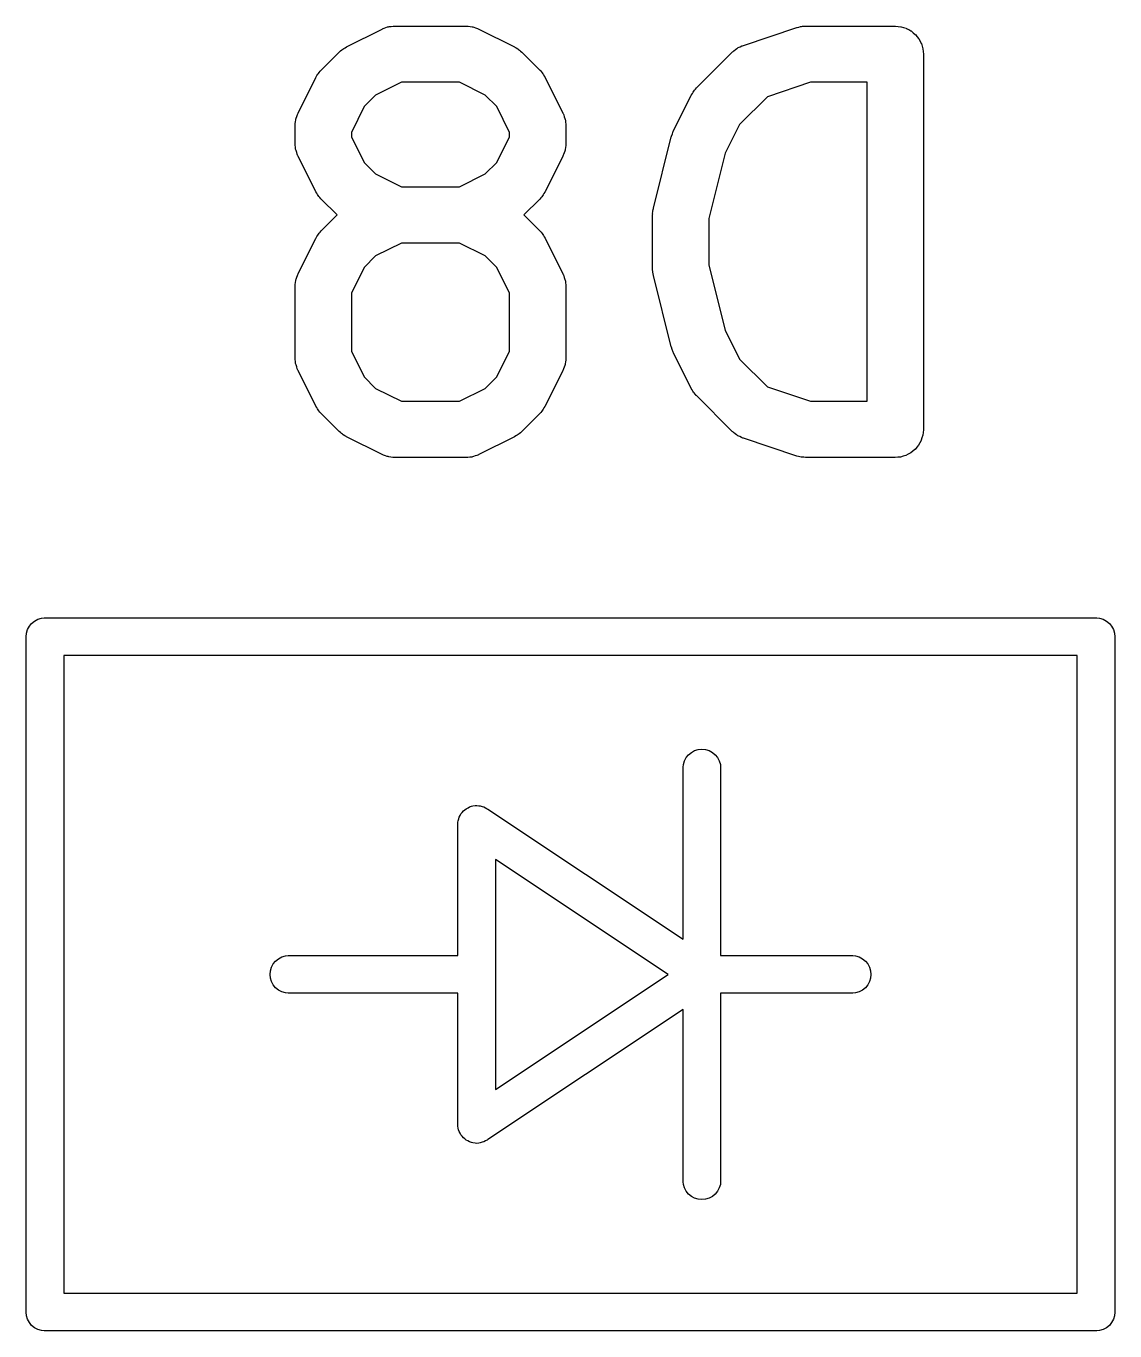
# Model space of a CAD drawing. Extents: x 1.7 to 12.3, y -5.9 to -2.3.
# Drawn here: x 2.4741 to 2.5884, y -4.0687 to -3.9317 of the extents above; entities that cross this region are included whole.
import ezdxf

# ---------------------------------------------------------------- set-up
doc = ezdxf.new("R2010")
doc.units = 0
doc.header["$MEASUREMENT"] = 0
doc.layers.add('BLACK', color=7, linetype='CONTINUOUS')

msp = doc.modelspace()

# ---------------------------------------------------------------- linework, layer by layer
at = {"layer": 'BLACK', "linetype": 'CONTINUOUS'}
for p, q in [((2.50775, -3.93392), (2.51149, -3.93205)), ((2.51149, -3.93205), (2.51153, -3.93203)), ((2.51153, -3.93203), (2.51161, -3.932)), ((2.51161, -3.932), (2.51169, -3.93196)), ((2.51169, -3.93196), (2.51188, -3.9319)), ((2.51188, -3.9319), (2.51207, -3.93183)), ((2.51207, -3.93183), (2.51216, -3.93182)), ((2.51216, -3.93182), (2.51224, -3.93179)), ((2.51224, -3.93179), (2.51244, -3.93177)), ((2.51244, -3.93177), (2.51264, -3.93174)), ((2.51264, -3.93174), (2.51273, -3.93175)), ((2.51273, -3.93175), (2.51282, -3.93174)), ((2.51282, -3.93174), (2.52031, -3.93174)), ((2.52031, -3.93174), (2.52036, -3.93174)), ((2.52036, -3.93174), (2.52044, -3.93175)), ((2.52044, -3.93175), (2.52053, -3.93175)), ((2.52053, -3.93175), (2.52073, -3.93178)), ((2.52073, -3.93178), (2.52093, -3.9318)), ((2.52093, -3.9318), (2.52101, -3.93183)), ((2.52101, -3.93183), (2.5211, -3.93184)), ((2.5211, -3.93184), (2.52129, -3.93192)), ((2.52129, -3.93192), (2.52148, -3.93198)), ((2.52148, -3.93198), (2.52155, -3.93202)), ((2.52155, -3.93202), (2.52164, -3.93205)), ((2.52164, -3.93205), (2.52538, -3.93392)), ((2.54938, -3.93376), (2.555, -3.93189)), ((2.555, -3.93189), (2.55504, -3.93188)), ((2.55504, -3.93188), (2.5552, -3.93184)), ((2.5552, -3.93184), (2.55536, -3.93179)), ((2.55536, -3.93179), (2.55548, -3.93178)), ((2.55548, -3.93178), (2.5556, -3.93176)), ((2.5556, -3.93176), (2.55577, -3.93175)), ((2.55577, -3.93175), (2.55594, -3.93174)), ((2.55594, -3.93174), (2.56531, -3.93174)), ((2.56531, -3.93174), (2.56533, -3.93174)), ((2.56533, -3.93174), (2.56533, -3.93174)), ((2.56533, -3.93174), (2.56533, -3.93174)), ((2.56533, -3.93174), (2.56535, -3.93174)), ((2.56535, -3.93174), (2.56563, -3.93177)), ((2.56563, -3.93177), (2.5659, -3.9318)), ((2.5659, -3.9318), (2.56591, -3.9318)), ((2.56591, -3.9318), (2.56592, -3.9318)), ((2.56592, -3.9318), (2.56619, -3.93189)), ((2.56619, -3.93189), (2.56645, -3.93197)), ((2.56645, -3.93197), (2.56646, -3.93197)), ((2.56646, -3.93197), (2.56647, -3.93198)), ((2.56647, -3.93198), (2.56672, -3.93211)), ((2.56672, -3.93211), (2.56696, -3.93224)), ((2.56696, -3.93224), (2.56697, -3.93225)), ((2.56697, -3.93225), (2.56698, -3.93225)), ((2.56698, -3.93225), (2.56719, -3.93243)), ((2.56719, -3.93243), (2.5674, -3.93261)), ((2.5674, -3.93261), (2.56741, -3.93262)), ((2.56741, -3.93262), (2.56742, -3.93262)), ((2.56742, -3.93262), (2.56759, -3.93284)), ((2.56759, -3.93284), (2.56777, -3.93306)), ((2.56777, -3.93306), (2.56777, -3.93307)), ((2.56777, -3.93307), (2.56778, -3.93307)), ((2.56778, -3.93307), (2.56791, -3.93332)), ((2.56791, -3.93332), (2.56804, -3.93356)), ((2.56804, -3.93356), (2.56804, -3.93357)), ((2.56804, -3.93357), (2.56805, -3.93358)), ((2.56805, -3.93358), (2.56813, -3.93385)), ((2.5051, -3.93635), (2.50698, -3.93448)), ((2.50698, -3.93448), (2.50701, -3.93445)), ((2.50701, -3.93445), (2.50714, -3.93434)), ((2.50714, -3.93434), (2.50726, -3.93423)), ((2.50726, -3.93423), (2.50736, -3.93417)), ((2.50736, -3.93417), (2.50746, -3.93409)), ((2.50746, -3.93409), (2.5076, -3.93401)), ((2.5076, -3.93401), (2.50775, -3.93392)), ((2.52538, -3.93392), (2.52542, -3.93394)), ((2.52542, -3.93394), (2.52556, -3.93403)), ((2.52556, -3.93403), (2.52571, -3.93411)), ((2.52571, -3.93411), (2.5258, -3.93419)), ((2.5258, -3.93419), (2.5259, -3.93426)), ((2.5259, -3.93426), (2.52602, -3.93437)), ((2.52602, -3.93437), (2.52615, -3.93448)), ((2.52615, -3.93448), (2.52803, -3.93635)), ((2.54447, -3.93823), (2.54822, -3.93448)), ((2.54822, -3.93448), (2.54825, -3.93445)), ((2.54825, -3.93445), (2.54832, -3.93439)), ((2.54832, -3.93439), (2.54838, -3.93433)), ((2.54838, -3.93433), (2.54854, -3.93421)), ((2.54854, -3.93421), (2.5487, -3.93409)), ((2.5487, -3.93409), (2.54878, -3.93405)), ((2.54878, -3.93405), (2.54885, -3.934)), ((2.54885, -3.934), (2.54904, -3.93392)), ((2.54904, -3.93392), (2.54921, -3.93382)), ((2.54921, -3.93382), (2.5493, -3.9338)), ((2.5493, -3.9338), (2.54938, -3.93376)), ((2.56813, -3.93385), (2.56821, -3.93412)), ((2.56821, -3.93412), (2.56821, -3.93413)), ((2.56821, -3.93413), (2.56821, -3.93414)), ((2.56821, -3.93414), (2.56823, -3.93441)), ((2.56823, -3.93441), (2.56826, -3.93469)), ((2.56826, -3.93469), (2.56826, -3.97406)), ((2.505, -3.93648), (2.5051, -3.93635)), ((2.52803, -3.93635), (2.52806, -3.93638)), ((2.52806, -3.93638), (2.52816, -3.93651)), ((2.50268, -3.94087), (2.50455, -3.93712)), ((2.50455, -3.93712), (2.50457, -3.93708)), ((2.50457, -3.93708), (2.50466, -3.93694)), ((2.50466, -3.93694), (2.50474, -3.9368)), ((2.50474, -3.9368), (2.50482, -3.9367)), ((2.50482, -3.9367), (2.50488, -3.9366)), ((2.50488, -3.9366), (2.505, -3.93648)), ((2.51351, -3.93764), (2.51081, -3.93899)), ((2.51962, -3.93764), (2.51351, -3.93764)), ((2.52231, -3.93899), (2.51962, -3.93764)), ((2.52816, -3.93651), (2.52827, -3.93663)), ((2.52827, -3.93663), (2.52834, -3.93674)), ((2.52834, -3.93674), (2.52842, -3.93683)), ((2.52842, -3.93683), (2.52849, -3.93698)), ((2.52849, -3.93698), (2.52858, -3.93712)), ((2.52858, -3.93712), (2.53045, -3.94087)), ((2.55641, -3.93764), (2.55191, -3.93915)), ((2.56236, -3.93764), (2.55641, -3.93764)), ((2.56236, -3.97111), (2.56236, -3.93764)), ((2.51081, -3.93899), (2.50962, -3.94019)), ((2.52351, -3.94019), (2.52231, -3.93899)), ((2.54205, -3.94274), (2.54392, -3.93899)), ((2.54392, -3.93899), (2.54394, -3.93896)), ((2.54394, -3.93896), (2.54403, -3.93882)), ((2.54403, -3.93882), (2.54411, -3.93867)), ((2.54411, -3.93867), (2.54419, -3.93858)), ((2.54419, -3.93858), (2.54425, -3.93847)), ((2.54425, -3.93847), (2.54437, -3.93835)), ((2.54437, -3.93835), (2.54447, -3.93823)), ((2.55191, -3.93915), (2.54899, -3.94206)), ((2.50962, -3.94019), (2.50827, -3.94289)), ((2.52486, -3.94289), (2.52351, -3.94019)), ((2.50237, -3.94197), (2.50241, -3.94178)), ((2.50241, -3.94178), (2.50243, -3.94158)), ((2.50243, -3.94158), (2.50245, -3.94149)), ((2.50245, -3.94149), (2.50247, -3.94141)), ((2.50247, -3.94141), (2.50254, -3.94122)), ((2.50254, -3.94122), (2.5026, -3.94103)), ((2.5026, -3.94103), (2.50264, -3.94095)), ((2.50264, -3.94095), (2.50268, -3.94087)), ((2.53045, -3.94087), (2.53047, -3.94091)), ((2.53047, -3.94091), (2.5305, -3.94099)), ((2.5305, -3.94099), (2.53054, -3.94106)), ((2.53054, -3.94106), (2.5306, -3.94126)), ((2.5306, -3.94126), (2.53067, -3.94145)), ((2.53067, -3.94145), (2.53068, -3.94153)), ((2.53068, -3.94153), (2.53071, -3.94162)), ((2.53071, -3.94162), (2.53073, -3.94182)), ((2.53073, -3.94182), (2.53076, -3.94202)), ((2.50236, -3.94215), (2.50237, -3.94206)), ((2.50236, -3.94219), (2.50236, -3.94215)), ((2.50236, -3.94406), (2.50236, -3.94219)), ((2.50237, -3.94206), (2.50237, -3.94197)), ((2.50827, -3.94289), (2.50827, -3.94337)), ((2.52486, -3.94337), (2.52486, -3.94289)), ((2.53076, -3.94202), (2.53076, -3.9421)), ((2.53076, -3.9421), (2.53077, -3.94219)), ((2.53077, -3.94219), (2.53077, -3.94406)), ((2.54184, -3.94328), (2.54194, -3.94303)), ((2.54184, -3.9433), (2.54184, -3.94328)), ((2.54194, -3.94303), (2.54203, -3.94277)), ((2.54203, -3.94277), (2.54204, -3.94276)), ((2.54204, -3.94276), (2.54205, -3.94274)), ((2.54899, -3.94206), (2.54747, -3.94509)), ((2.50237, -3.94415), (2.50236, -3.94406)), ((2.50237, -3.94424), (2.50237, -3.94415)), ((2.5024, -3.94444), (2.50237, -3.94424)), ((2.50242, -3.94464), (2.5024, -3.94444)), ((2.50244, -3.94472), (2.50242, -3.94464)), ((2.50827, -3.94337), (2.50962, -3.94606)), ((2.52351, -3.94606), (2.52486, -3.94337)), ((2.53072, -3.94448), (2.5307, -3.94468)), ((2.53076, -3.94428), (2.53072, -3.94448)), ((2.53077, -3.94411), (2.53076, -3.94419)), ((2.53076, -3.94419), (2.53076, -3.94428)), ((2.53077, -3.94406), (2.53077, -3.94411)), ((2.53995, -3.95085), (2.54182, -3.94335)), ((2.54182, -3.94335), (2.54183, -3.94331)), ((2.54183, -3.94331), (2.54184, -3.9433)), ((2.50246, -3.94481), (2.50244, -3.94472)), ((2.50253, -3.945), (2.50246, -3.94481)), ((2.50259, -3.94519), (2.50253, -3.945)), ((2.50263, -3.94527), (2.50259, -3.94519)), ((2.50266, -3.94535), (2.50263, -3.94527)), ((2.50268, -3.94538), (2.50266, -3.94535)), ((2.50455, -3.94913), (2.50268, -3.94538)), ((2.53045, -3.94538), (2.52858, -3.94913)), ((2.53049, -3.9453), (2.53045, -3.94538)), ((2.53053, -3.94523), (2.53049, -3.9453)), ((2.53059, -3.94504), (2.53053, -3.94523)), ((2.53066, -3.94485), (2.53059, -3.94504)), ((2.53068, -3.94476), (2.53066, -3.94485)), ((2.5307, -3.94468), (2.53068, -3.94476)), ((2.54747, -3.94509), (2.54576, -3.95193)), ((2.50962, -3.94606), (2.51081, -3.94726)), ((2.51081, -3.94726), (2.51351, -3.94861)), ((2.51962, -3.94861), (2.52231, -3.94726)), ((2.52231, -3.94726), (2.52351, -3.94606)), ((2.51351, -3.94861), (2.51962, -3.94861)), ((2.50464, -3.94927), (2.50455, -3.94913)), ((2.50471, -3.94942), (2.50464, -3.94927)), ((2.50479, -3.94952), (2.50471, -3.94942)), ((2.50486, -3.94962), (2.50479, -3.94952)), ((2.50497, -3.94974), (2.50486, -3.94962)), ((2.50507, -3.94987), (2.50497, -3.94974)), ((2.5051, -3.9499), (2.50507, -3.94987)), ((2.50676, -3.95156), (2.5051, -3.9499)), ((2.52803, -3.9499), (2.52637, -3.95156)), ((2.52813, -3.94977), (2.52803, -3.9499)), ((2.52825, -3.94965), (2.52813, -3.94977)), ((2.52831, -3.94955), (2.52825, -3.94965)), ((2.52839, -3.94946), (2.52831, -3.94955)), ((2.52847, -3.94931), (2.52839, -3.94946)), ((2.52856, -3.94917), (2.52847, -3.94931)), ((2.52858, -3.94913), (2.52856, -3.94917)), ((2.53986, -3.95142), (2.5399, -3.95118)), ((2.53987, -3.95147), (2.53986, -3.95142)), ((2.53986, -3.95152), (2.53987, -3.95147)), ((2.5399, -3.95118), (2.53992, -3.95095)), ((2.53992, -3.95095), (2.53994, -3.9509)), ((2.53994, -3.9509), (2.53995, -3.95085)), ((2.5051, -3.95322), (2.50676, -3.95156)), ((2.52637, -3.95156), (2.52803, -3.95322)), ((2.53986, -3.95156), (2.53986, -3.95152)), ((2.53986, -3.95719), (2.53986, -3.95156)), ((2.54576, -3.95193), (2.54576, -3.95682)), ((2.50268, -3.95774), (2.50455, -3.95399)), ((2.50455, -3.95399), (2.50457, -3.95396)), ((2.50457, -3.95396), (2.50466, -3.95382)), ((2.50466, -3.95382), (2.50474, -3.95367)), ((2.50474, -3.95367), (2.50482, -3.95358)), ((2.50482, -3.95358), (2.50488, -3.95347)), ((2.50488, -3.95347), (2.505, -3.95335)), ((2.505, -3.95335), (2.5051, -3.95322)), ((2.52803, -3.95322), (2.52806, -3.95325)), ((2.52806, -3.95325), (2.52816, -3.95338)), ((2.52816, -3.95338), (2.52827, -3.9535)), ((2.52827, -3.9535), (2.52834, -3.95361)), ((2.52834, -3.95361), (2.52842, -3.9537)), ((2.52842, -3.9537), (2.52849, -3.95385)), ((2.52849, -3.95385), (2.52858, -3.95399)), ((2.52858, -3.95399), (2.53045, -3.95774)), ((2.51351, -3.95452), (2.51081, -3.95586)), ((2.51962, -3.95452), (2.51351, -3.95452)), ((2.52231, -3.95586), (2.51962, -3.95452)), ((2.51081, -3.95586), (2.50962, -3.95706)), ((2.52351, -3.95706), (2.52231, -3.95586)), ((2.54576, -3.95682), (2.54747, -3.96366)), ((2.50245, -3.95837), (2.50247, -3.95828)), ((2.50247, -3.95828), (2.50254, -3.95809)), ((2.50254, -3.95809), (2.5026, -3.9579)), ((2.5026, -3.9579), (2.50264, -3.95782)), ((2.50264, -3.95782), (2.50268, -3.95774)), ((2.50962, -3.95706), (2.50827, -3.95976)), ((2.52486, -3.95976), (2.52351, -3.95706)), ((2.53045, -3.95774), (2.53047, -3.95778)), ((2.53047, -3.95778), (2.5305, -3.95786)), ((2.5305, -3.95786), (2.53054, -3.95794)), ((2.53054, -3.95794), (2.5306, -3.95813)), ((2.5306, -3.95813), (2.53067, -3.95832)), ((2.53067, -3.95832), (2.53068, -3.95841)), ((2.53986, -3.95724), (2.53986, -3.95719)), ((2.53986, -3.95729), (2.53986, -3.95724)), ((2.53989, -3.95753), (2.53986, -3.95729)), ((2.53992, -3.95776), (2.53989, -3.95753)), ((2.53993, -3.95781), (2.53992, -3.95776)), ((2.53994, -3.95786), (2.53993, -3.95781)), ((2.53995, -3.9579), (2.53994, -3.95786)), ((2.54182, -3.9654), (2.53995, -3.9579)), ((2.50236, -3.95902), (2.50237, -3.95893)), ((2.50236, -3.95906), (2.50236, -3.95902)), ((2.50236, -3.96656), (2.50236, -3.95906)), ((2.50237, -3.95885), (2.50241, -3.95865)), ((2.50237, -3.95893), (2.50237, -3.95885)), ((2.50241, -3.95865), (2.50243, -3.95845)), ((2.50243, -3.95845), (2.50245, -3.95837)), ((2.53068, -3.95841), (2.53071, -3.95849)), ((2.53071, -3.95849), (2.53073, -3.95869)), ((2.53073, -3.95869), (2.53076, -3.95889)), ((2.53076, -3.95889), (2.53076, -3.95898)), ((2.53076, -3.95898), (2.53077, -3.95906)), ((2.53077, -3.95906), (2.53077, -3.96656)), ((2.50827, -3.95976), (2.50827, -3.96586)), ((2.52486, -3.96586), (2.52486, -3.95976)), ((2.54747, -3.96366), (2.54899, -3.96669)), ((2.50237, -3.96665), (2.50236, -3.96656)), ((2.50827, -3.96586), (2.50962, -3.96856)), ((2.52351, -3.96856), (2.52486, -3.96586)), ((2.53077, -3.96656), (2.53077, -3.9666)), ((2.54183, -3.96542), (2.54182, -3.9654)), ((2.54183, -3.96543), (2.54183, -3.96542)), ((2.54192, -3.96568), (2.54183, -3.96543)), ((2.54202, -3.96595), (2.54192, -3.96568)), ((2.54202, -3.96596), (2.54202, -3.96595)), ((2.54203, -3.96597), (2.54202, -3.96596)), ((2.54205, -3.96601), (2.54203, -3.96597)), ((2.54392, -3.96976), (2.54205, -3.96601)), ((2.50237, -3.96673), (2.50237, -3.96665)), ((2.5024, -3.96693), (2.50237, -3.96673)), ((2.50242, -3.96713), (2.5024, -3.96693)), ((2.50244, -3.96722), (2.50242, -3.96713)), ((2.50246, -3.9673), (2.50244, -3.96722)), ((2.50253, -3.96749), (2.50246, -3.9673)), ((2.50259, -3.96769), (2.50253, -3.96749)), ((2.50263, -3.96776), (2.50259, -3.96769)), ((2.50266, -3.96784), (2.50263, -3.96776)), ((2.50268, -3.96788), (2.50266, -3.96784)), ((2.50455, -3.97163), (2.50268, -3.96788)), ((2.53045, -3.96788), (2.52858, -3.97163)), ((2.53049, -3.9678), (2.53045, -3.96788)), ((2.53053, -3.96772), (2.53049, -3.9678)), ((2.53059, -3.96753), (2.53053, -3.96772)), ((2.53066, -3.96734), (2.53059, -3.96753)), ((2.53068, -3.96726), (2.53066, -3.96734)), ((2.5307, -3.96718), (2.53068, -3.96726)), ((2.53072, -3.96697), (2.5307, -3.96718)), ((2.53076, -3.96678), (2.53072, -3.96697)), ((2.53077, -3.9666), (2.53076, -3.96669)), ((2.53076, -3.96669), (2.53076, -3.96678)), ((2.54899, -3.96669), (2.55191, -3.9696)), ((2.50962, -3.96856), (2.51081, -3.96976)), ((2.52231, -3.96976), (2.52351, -3.96856)), ((2.51081, -3.96976), (2.51351, -3.97111)), ((2.51962, -3.97111), (2.52231, -3.96976)), ((2.54401, -3.9699), (2.54392, -3.96976)), ((2.54408, -3.97004), (2.54401, -3.9699)), ((2.54416, -3.97014), (2.54408, -3.97004)), ((2.54423, -3.97024), (2.54416, -3.97014)), ((2.54434, -3.97036), (2.54423, -3.97024)), ((2.54444, -3.97049), (2.54434, -3.97036)), ((2.54447, -3.97052), (2.54444, -3.97049)), ((2.54822, -3.97427), (2.54447, -3.97052)), ((2.55191, -3.9696), (2.55641, -3.97111)), ((2.50464, -3.97177), (2.50455, -3.97163)), ((2.50471, -3.97192), (2.50464, -3.97177)), ((2.50479, -3.97201), (2.50471, -3.97192)), ((2.50486, -3.97212), (2.50479, -3.97201)), ((2.51351, -3.97111), (2.51962, -3.97111)), ((2.52839, -3.97195), (2.52831, -3.97205)), ((2.52847, -3.97181), (2.52839, -3.97195)), ((2.52856, -3.97167), (2.52847, -3.97181)), ((2.52858, -3.97163), (2.52856, -3.97167)), ((2.55641, -3.97111), (2.56236, -3.97111)), ((2.50497, -3.97224), (2.50486, -3.97212)), ((2.50507, -3.97237), (2.50497, -3.97224)), ((2.5051, -3.9724), (2.50507, -3.97237)), ((2.50698, -3.97427), (2.5051, -3.9724)), ((2.52803, -3.9724), (2.52615, -3.97427)), ((2.52813, -3.97227), (2.52803, -3.9724)), ((2.52825, -3.97215), (2.52813, -3.97227)), ((2.52831, -3.97205), (2.52825, -3.97215)), ((2.50711, -3.97438), (2.50698, -3.97427)), ((2.50723, -3.97449), (2.50711, -3.97438)), ((2.50733, -3.97456), (2.50723, -3.97449)), ((2.50742, -3.97464), (2.50733, -3.97456)), ((2.50757, -3.97472), (2.50742, -3.97464)), ((2.50771, -3.97481), (2.50757, -3.97472)), ((2.52553, -3.97474), (2.52538, -3.97483)), ((2.52567, -3.97466), (2.52553, -3.97474)), ((2.52577, -3.97459), (2.52567, -3.97466)), ((2.52587, -3.97452), (2.52577, -3.97459)), ((2.52599, -3.97441), (2.52587, -3.97452)), ((2.52612, -3.9743), (2.52599, -3.97441)), ((2.52615, -3.97427), (2.52612, -3.9743)), ((2.54829, -3.97433), (2.54822, -3.97427)), ((2.54835, -3.97439), (2.54829, -3.97433)), ((2.54851, -3.97451), (2.54835, -3.97439)), ((2.54867, -3.97464), (2.54851, -3.97451)), ((2.54874, -3.97468), (2.54867, -3.97464)), ((2.54881, -3.97473), (2.54874, -3.97468)), ((2.549, -3.97482), (2.54881, -3.97473)), ((2.5682, -3.97467), (2.56811, -3.97494)), ((2.56823, -3.97438), (2.5682, -3.97465)), ((2.5682, -3.97465), (2.5682, -3.97466)), ((2.5682, -3.97466), (2.5682, -3.97467)), ((2.56826, -3.9741), (2.56823, -3.97438)), ((2.56826, -3.97406), (2.56826, -3.97408)), ((2.56826, -3.97408), (2.56826, -3.97408)), ((2.56826, -3.97408), (2.56826, -3.97408)), ((2.56826, -3.97408), (2.56826, -3.9741)), ((2.50775, -3.97483), (2.50771, -3.97481)), ((2.51149, -3.9767), (2.50775, -3.97483)), ((2.52538, -3.97483), (2.52163, -3.9767)), ((2.54918, -3.97491), (2.549, -3.97482)), ((2.54926, -3.97494), (2.54918, -3.97491)), ((2.54934, -3.97497), (2.54926, -3.97494)), ((2.54938, -3.97499), (2.54934, -3.97497)), ((2.555, -3.97686), (2.54938, -3.97499)), ((2.56757, -3.97594), (2.56739, -3.97616)), ((2.56775, -3.97573), (2.56757, -3.97594)), ((2.56776, -3.97571), (2.56775, -3.97572)), ((2.56775, -3.97572), (2.56775, -3.97573)), ((2.56789, -3.97547), (2.56776, -3.97571)), ((2.56802, -3.97522), (2.56789, -3.97547)), ((2.56803, -3.97521), (2.56802, -3.97522)), ((2.56811, -3.97494), (2.56803, -3.9752)), ((2.56803, -3.9752), (2.56803, -3.97521)), ((2.51158, -3.97673), (2.51149, -3.9767)), ((2.51165, -3.97677), (2.51158, -3.97673)), ((2.51184, -3.97684), (2.51165, -3.97677)), ((2.51203, -3.97691), (2.51184, -3.97684)), ((2.51212, -3.97692), (2.51203, -3.97691)), ((2.5122, -3.97695), (2.51212, -3.97692)), ((2.5124, -3.97697), (2.5122, -3.97695)), ((2.5126, -3.97701), (2.5124, -3.97697)), ((2.51269, -3.977), (2.5126, -3.97701)), ((2.51277, -3.97701), (2.51269, -3.977)), ((2.51282, -3.97701), (2.51277, -3.97701)), ((2.52031, -3.97701), (2.51282, -3.97701)), ((2.5204, -3.977), (2.52031, -3.97701)), ((2.52049, -3.97701), (2.5204, -3.977)), ((2.52069, -3.97698), (2.52049, -3.97701)), ((2.52089, -3.97696), (2.52069, -3.97698)), ((2.52097, -3.97693), (2.52089, -3.97696)), ((2.52106, -3.97692), (2.52097, -3.97693)), ((2.52125, -3.97685), (2.52106, -3.97692)), ((2.52144, -3.97679), (2.52125, -3.97685)), ((2.52152, -3.97675), (2.52144, -3.97679)), ((2.5216, -3.97672), (2.52152, -3.97675)), ((2.52163, -3.9767), (2.5216, -3.97672)), ((2.55516, -3.9769), (2.555, -3.97686)), ((2.55532, -3.97695), (2.55516, -3.9769)), ((2.55544, -3.97696), (2.55532, -3.97695)), ((2.55556, -3.97699), (2.55544, -3.97696)), ((2.55573, -3.97699), (2.55556, -3.97699)), ((2.55589, -3.97701), (2.55573, -3.97699)), ((2.55594, -3.97701), (2.55589, -3.97701)), ((2.56531, -3.97701), (2.55594, -3.97701)), ((2.56559, -3.97699), (2.56531, -3.97701)), ((2.56586, -3.97696), (2.56559, -3.97699)), ((2.56587, -3.97696), (2.56586, -3.97696)), ((2.56588, -3.97696), (2.56587, -3.97696)), ((2.56615, -3.97688), (2.56588, -3.97696)), ((2.56641, -3.9768), (2.56615, -3.97688)), ((2.56642, -3.97679), (2.56641, -3.9768)), ((2.56643, -3.97679), (2.56642, -3.97679)), ((2.56668, -3.97666), (2.56643, -3.97679)), ((2.56693, -3.97653), (2.56668, -3.97666)), ((2.56694, -3.97652), (2.56693, -3.97652)), ((2.56693, -3.97652), (2.56693, -3.97653)), ((2.56716, -3.97634), (2.56694, -3.97652)), ((2.56737, -3.97617), (2.56716, -3.97634)), ((2.56738, -3.97616), (2.56737, -3.97617)), ((2.56739, -3.97616), (2.56738, -3.97616)), ((2.47537, -3.99399), (2.47575, -3.99388)), ((2.47575, -3.99388), (2.47604, -3.99385)), ((2.47604, -3.99385), (2.47613, -3.99384)), ((2.47613, -3.99384), (2.47623, -3.99385)), ((2.47623, -3.99385), (2.58627, -3.99385)), ((2.58627, -3.99385), (2.58637, -3.99384)), ((2.58637, -3.99384), (2.58646, -3.99385)), ((2.58646, -3.99385), (2.58675, -3.99388)), ((2.58675, -3.99388), (2.58713, -3.99399)), ((2.47419, -3.99543), (2.4743, -3.99506)), ((2.4743, -3.99506), (2.47449, -3.99472)), ((2.47449, -3.99472), (2.47473, -3.99442)), ((2.47473, -3.99442), (2.47503, -3.99417)), ((2.47503, -3.99417), (2.47537, -3.99399)), ((2.58713, -3.99399), (2.58747, -3.99417)), ((2.58747, -3.99417), (2.58777, -3.99442)), ((2.58777, -3.99442), (2.58801, -3.99472)), ((2.58801, -3.99472), (2.5882, -3.99506)), ((2.5882, -3.99506), (2.58831, -3.99543)), ((2.47415, -3.99582), (2.47419, -3.99543)), ((2.47416, -3.99591), (2.47415, -3.99582)), ((2.47416, -4.06659), (2.47416, -3.99591)), ((2.58831, -3.99543), (2.58835, -3.99582)), ((2.58835, -3.99582), (2.58834, -3.99591)), ((2.58834, -3.99591), (2.58834, -4.06659)), ((2.4781, -3.99779), (2.4781, -4.06471)), ((2.5844, -3.99779), (2.4781, -3.99779)), ((2.5844, -4.06471), (2.5844, -3.99779)), ((2.54464, -4.00766), (2.54503, -4.00762)), ((2.54503, -4.00762), (2.54542, -4.00766)), ((2.54309, -4.00921), (2.5432, -4.00884)), ((2.5432, -4.00884), (2.54338, -4.0085)), ((2.54338, -4.0085), (2.54363, -4.0082)), ((2.54363, -4.0082), (2.54393, -4.00795)), ((2.54393, -4.00795), (2.54427, -4.00777)), ((2.54427, -4.00777), (2.54464, -4.00766)), ((2.54542, -4.00766), (2.54579, -4.00777)), ((2.54579, -4.00777), (2.54613, -4.00795)), ((2.54613, -4.00795), (2.54643, -4.0082)), ((2.54643, -4.0082), (2.54667, -4.0085)), ((2.54667, -4.0085), (2.54686, -4.00884)), ((2.54686, -4.00884), (2.54697, -4.00921)), ((2.54306, -4.0095), (2.54309, -4.00921)), ((2.54306, -4.02757), (2.54306, -4.0095)), ((2.54697, -4.00921), (2.547, -4.0095)), ((2.547, -4.0095), (2.547, -4.02928)), ((2.51967, -4.01458), (2.51976, -4.0144)), ((2.51976, -4.0144), (2.51989, -4.01425)), ((2.51976, -4.0144), (2.51976, -4.0144)), ((2.51976, -4.0144), (2.51976, -4.0144)), ((2.51989, -4.01425), (2.52001, -4.0141)), ((2.52001, -4.0141), (2.52017, -4.01397)), ((2.52001, -4.0141), (2.52001, -4.0141)), ((2.52001, -4.0141), (2.52001, -4.0141)), ((2.52017, -4.01397), (2.52031, -4.01386)), ((2.52031, -4.01386), (2.5205, -4.01376)), ((2.52031, -4.01386), (2.52031, -4.01386)), ((2.52031, -4.01386), (2.52031, -4.01386)), ((2.5205, -4.01376), (2.52065, -4.01368)), ((2.52065, -4.01367), (2.52086, -4.01361)), ((2.52065, -4.01368), (2.52065, -4.01367)), ((2.52065, -4.01368), (2.52065, -4.01368)), ((2.52086, -4.01361), (2.52102, -4.01356)), ((2.52102, -4.01356), (2.52125, -4.01354)), ((2.52102, -4.01356), (2.52102, -4.01356)), ((2.52102, -4.01356), (2.52102, -4.01356)), ((2.52125, -4.01354), (2.52141, -4.01352)), ((2.52141, -4.01352), (2.52141, -4.01352)), ((2.52141, -4.01352), (2.52141, -4.01352)), ((2.52141, -4.01352), (2.52164, -4.01355)), ((2.52164, -4.01355), (2.52179, -4.01356)), ((2.52179, -4.01356), (2.52179, -4.01356)), ((2.52179, -4.01356), (2.52179, -4.01356)), ((2.52179, -4.01356), (2.52199, -4.01362)), ((2.52199, -4.01362), (2.52216, -4.01367)), ((2.52216, -4.01367), (2.52216, -4.01367)), ((2.52216, -4.01367), (2.52216, -4.01367)), ((2.52216, -4.01367), (2.52233, -4.01376)), ((2.52233, -4.01376), (2.52242, -4.01381)), ((2.52242, -4.01381), (2.52242, -4.01381)), ((2.52242, -4.01381), (2.52251, -4.01386)), ((2.52251, -4.01386), (2.52258, -4.01392)), ((2.52258, -4.01392), (2.54306, -4.02757)), ((2.51943, -4.0155), (2.51944, -4.01541)), ((2.51944, -4.0156), (2.51943, -4.0155)), ((2.51944, -4.01541), (2.51945, -4.01527)), ((2.51944, -4.01541), (2.51944, -4.01541)), ((2.51944, -4.02928), (2.51944, -4.0156)), ((2.51945, -4.01527), (2.51947, -4.01512)), ((2.51947, -4.01512), (2.51953, -4.01492)), ((2.51947, -4.01512), (2.51947, -4.01512)), ((2.51947, -4.01512), (2.51947, -4.01512)), ((2.51953, -4.01492), (2.51958, -4.01475)), ((2.51958, -4.01475), (2.51967, -4.01458)), ((2.51958, -4.01475), (2.51958, -4.01475)), ((2.51958, -4.01475), (2.51958, -4.01475)), ((2.54148, -4.03125), (2.52338, -4.01918)), ((2.52338, -4.01918), (2.52338, -4.03115)), ((2.50062, -4.02961), (2.50097, -4.02942)), ((2.50097, -4.02942), (2.50134, -4.02931)), ((2.50134, -4.02931), (2.50163, -4.02928)), ((2.50163, -4.02928), (2.51944, -4.02928)), ((2.547, -4.02928), (2.56087, -4.02928)), ((2.56087, -4.02928), (2.56116, -4.02931)), ((2.56116, -4.02931), (2.56153, -4.02942)), ((2.56153, -4.02942), (2.56188, -4.02961)), ((2.49974, -4.03125), (2.49978, -4.03086)), ((2.49978, -4.03086), (2.49989, -4.03049)), ((2.49989, -4.03049), (2.50008, -4.03015)), ((2.50008, -4.03015), (2.50032, -4.02985)), ((2.50032, -4.02985), (2.50062, -4.02961)), ((2.56188, -4.02961), (2.56218, -4.02985)), ((2.56218, -4.02985), (2.56242, -4.03015)), ((2.56242, -4.03015), (2.56261, -4.03049)), ((2.56261, -4.03049), (2.56272, -4.03086)), ((2.56272, -4.03086), (2.56276, -4.03125)), ((2.49978, -4.03164), (2.49974, -4.03125)), ((2.49989, -4.03201), (2.49978, -4.03164)), ((2.50008, -4.03235), (2.49989, -4.03201)), ((2.52338, -4.03115), (2.52339, -4.03125)), ((2.52339, -4.03125), (2.52338, -4.03135)), ((2.52338, -4.04332), (2.54148, -4.03125)), ((2.52338, -4.03135), (2.52338, -4.04332)), ((2.56261, -4.03201), (2.56242, -4.03235)), ((2.56272, -4.03164), (2.56261, -4.03201)), ((2.56276, -4.03125), (2.56272, -4.03164)), ((2.50032, -4.03265), (2.50008, -4.03235)), ((2.50062, -4.03289), (2.50032, -4.03265)), ((2.50097, -4.03308), (2.50062, -4.03289)), ((2.50134, -4.03319), (2.50097, -4.03308)), ((2.50163, -4.03322), (2.50134, -4.03319)), ((2.51944, -4.03322), (2.50163, -4.03322)), ((2.51944, -4.0469), (2.51944, -4.03322)), ((2.56087, -4.03322), (2.547, -4.03322)), ((2.547, -4.03322), (2.547, -4.053)), ((2.56116, -4.03319), (2.56087, -4.03322)), ((2.56153, -4.03308), (2.56116, -4.03319)), ((2.56188, -4.03289), (2.56153, -4.03308)), ((2.56218, -4.03265), (2.56188, -4.03289)), ((2.56242, -4.03235), (2.56218, -4.03265)), ((2.54306, -4.03493), (2.52258, -4.04858)), ((2.54306, -4.053), (2.54306, -4.03493)), ((2.51943, -4.047), (2.51944, -4.0469)), ((2.51944, -4.04709), (2.51943, -4.047)), ((2.51945, -4.04719), (2.51944, -4.04709)), ((2.51944, -4.04709), (2.51944, -4.04709)), ((2.51947, -4.04738), (2.51945, -4.04719)), ((2.51952, -4.04756), (2.51947, -4.04738)), ((2.51947, -4.04738), (2.51947, -4.04738)), ((2.51947, -4.04738), (2.51947, -4.04738)), ((2.51958, -4.04775), (2.51952, -4.04756)), ((2.51966, -4.04791), (2.51958, -4.04775)), ((2.51958, -4.04775), (2.51958, -4.04775)), ((2.51958, -4.04775), (2.51958, -4.04775)), ((2.51976, -4.0481), (2.51966, -4.04791)), ((2.51988, -4.04824), (2.51976, -4.0481)), ((2.51976, -4.0481), (2.51976, -4.0481)), ((2.51976, -4.0481), (2.51976, -4.0481)), ((2.52001, -4.0484), (2.51988, -4.04824)), ((2.52015, -4.04852), (2.52001, -4.0484)), ((2.52001, -4.0484), (2.52001, -4.0484)), ((2.52001, -4.0484), (2.52001, -4.0484)), ((2.52031, -4.04864), (2.52015, -4.04852)), ((2.52048, -4.04873), (2.52031, -4.04864)), ((2.52031, -4.04864), (2.52031, -4.04864)), ((2.52031, -4.04864), (2.52031, -4.04864)), ((2.52242, -4.04869), (2.52234, -4.04873)), ((2.52251, -4.04864), (2.52242, -4.04869)), ((2.52242, -4.04869), (2.52242, -4.04869)), ((2.52258, -4.04858), (2.52251, -4.04864)), ((2.52065, -4.04882), (2.52048, -4.04873)), ((2.52065, -4.04883), (2.52065, -4.04882)), ((2.52065, -4.04882), (2.52065, -4.04882)), ((2.52085, -4.04889), (2.52065, -4.04883)), ((2.52102, -4.04894), (2.52085, -4.04889)), ((2.52125, -4.04896), (2.52102, -4.04894)), ((2.52102, -4.04894), (2.52102, -4.04894)), ((2.52102, -4.04894), (2.52102, -4.04894)), ((2.52141, -4.04898), (2.52125, -4.04896)), ((2.52164, -4.04895), (2.52141, -4.04898)), ((2.52141, -4.04898), (2.52141, -4.04898)), ((2.52141, -4.04898), (2.52141, -4.04898)), ((2.52179, -4.04894), (2.52164, -4.04895)), ((2.522, -4.04887), (2.52179, -4.04894)), ((2.52179, -4.04894), (2.52179, -4.04894)), ((2.52179, -4.04894), (2.52179, -4.04894)), ((2.52216, -4.04883), (2.522, -4.04887)), ((2.52234, -4.04873), (2.52216, -4.04883)), ((2.52216, -4.04883), (2.52216, -4.04883)), ((2.52216, -4.04883), (2.52216, -4.04883)), ((2.54309, -4.05329), (2.54306, -4.053)), ((2.5432, -4.05366), (2.54309, -4.05329)), ((2.54338, -4.054), (2.5432, -4.05366)), ((2.54363, -4.0543), (2.54338, -4.054)), ((2.54667, -4.054), (2.54643, -4.0543)), ((2.54686, -4.05366), (2.54667, -4.054)), ((2.54697, -4.05329), (2.54686, -4.05366)), ((2.547, -4.053), (2.54697, -4.05329)), ((2.54393, -4.05455), (2.54363, -4.0543)), ((2.54427, -4.05473), (2.54393, -4.05455)), ((2.54464, -4.05484), (2.54427, -4.05473)), ((2.54503, -4.05488), (2.54464, -4.05484)), ((2.54542, -4.05484), (2.54503, -4.05488)), ((2.54579, -4.05473), (2.54542, -4.05484)), ((2.54613, -4.05455), (2.54579, -4.05473)), ((2.54643, -4.0543), (2.54613, -4.05455)), ((2.4781, -4.06471), (2.5844, -4.06471)), ((2.47415, -4.06668), (2.47416, -4.06659)), ((2.47419, -4.06707), (2.47415, -4.06668)), ((2.4743, -4.06744), (2.47419, -4.06707)), ((2.47449, -4.06778), (2.4743, -4.06744)), ((2.47473, -4.06808), (2.47449, -4.06778)), ((2.58801, -4.06778), (2.58777, -4.06808)), ((2.5882, -4.06744), (2.58801, -4.06778)), ((2.58831, -4.06707), (2.5882, -4.06744)), ((2.58835, -4.06668), (2.58831, -4.06707)), ((2.58834, -4.06659), (2.58835, -4.06668)), ((2.47503, -4.06833), (2.47473, -4.06808)), ((2.47537, -4.06851), (2.47503, -4.06833)), ((2.47575, -4.06862), (2.47537, -4.06851)), ((2.47604, -4.06865), (2.47575, -4.06862)), ((2.47613, -4.06866), (2.47604, -4.06865)), ((2.47623, -4.06865), (2.47613, -4.06866)), ((2.58627, -4.06865), (2.47623, -4.06865)), ((2.58637, -4.06866), (2.58627, -4.06865)), ((2.58646, -4.06865), (2.58637, -4.06866)), ((2.58675, -4.06862), (2.58646, -4.06865)), ((2.58713, -4.06851), (2.58675, -4.06862)), ((2.58747, -4.06833), (2.58713, -4.06851)), ((2.58777, -4.06808), (2.58747, -4.06833))]:
    msp.add_line(p, q, dxfattribs=at)

doc.saveas('drawing.dxf')
